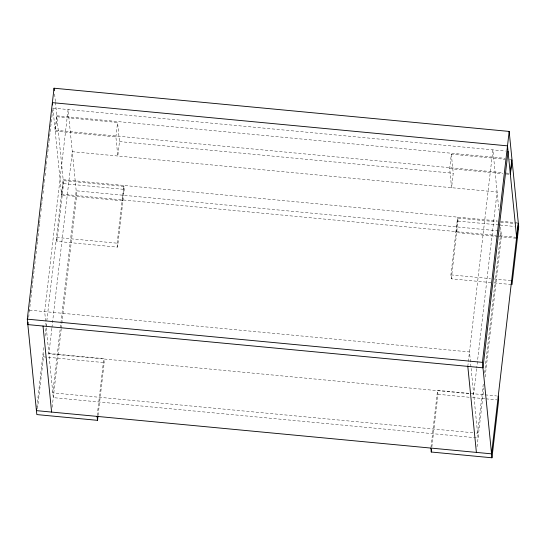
<?xml version="1.0" encoding="UTF-8"?>
<svg xmlns="http://www.w3.org/2000/svg" width="546" height="546" viewBox="0 0 546 546"><rect width="100%" height="100%" fill="white"/><g stroke="black" fill="none" stroke-linecap="round" stroke-linejoin="round"><path stroke-width="0.41" stroke-dasharray="2.73 2.05" d="M28.679 317.39L29.238 312.578M29.327 311.773L35.388 259.439M35.49 258.592L37.442 241.68M37.544 240.841L39.503 223.928M39.599 223.082L40.186 218.011M40.281 217.165L40.575 214.626M40.97 211.247L41.557 206.17M41.653 205.323L42.24 200.252M42.342 199.406L42.636 196.874M43.025 193.489L43.612 188.418M43.707 187.571L44.301 182.494M44.397 181.654L44.69 179.115M45.079 175.73L45.666 170.659M45.768 169.813L46.355 164.742M46.451 163.896L46.744 161.357M47.14 157.978L47.727 152.9M47.823 152.061L48.997 141.912M49.092 141.066L52.914 108.094L505.521 151.065M55.46 102.409L56.791 115.779L55.119 130.214L502.668 172.7M56.886 116.735L55.214 131.163L115.902 136.93L117.806 156.013L119.478 141.578L117.574 122.495L56.886 116.735L63.172 179.689L46.724 321.71M36.821 407.289L43.796 346.997M45.065 336.043L46.628 322.556M123.949 186.404L122.277 200.839L61.596 195.079L63.268 180.644L123.949 186.404L124.249 189.394L117.567 247.133L56.88 241.366L56.484 237.421L117.172 243.188L117.567 247.133M37.503 408.722L43.509 356.845L43.114 352.9M56.88 241.366L63.568 183.633L63.268 180.644M51.829 328.405L48.894 353.767L469.444 393.7M51.931 327.559L72.29 151.692L497.085 192.021L476.719 367.888M52.157 407.261L61.213 329.054M61.316 328.207L76.672 195.564L68.086 109.534L44.683 311.609L53.276 397.638L478.064 437.974L471.075 367.963M115.902 136.93L117.574 122.495M97.208 415.595L103.801 358.661L47.331 353.296M117.172 243.188L123.853 185.449M98.089 415.322L104.197 362.605L103.801 358.661M451.337 154.184L453.241 173.266L451.569 187.701L449.665 168.612L451.337 154.184L505.282 159.302M430.971 447.283L437.564 390.349L496.567 395.946M490.943 282.575L451.33 278.815L450.935 274.877L457.623 217.137M498.191 236.527L456.047 232.528L457.719 218.093L497.331 221.853M431.859 447.01L437.96 394.294L437.564 390.349M451.33 278.815L458.012 221.082L457.719 218.093M467.806 366.373L468.27 362.367M468.366 361.561L492.874 149.863L498.914 210.326M476.624 368.734L473.689 394.096L470.297 393.775M483.265 384.159L477.586 433.196L474.201 432.876M484.541 373.171L500.989 231.122L499.29 230.958M477.047 446.792L483.858 387.926M485.128 376.965L501.467 235.892L500.32 224.467M56.791 115.779L505.132 158.34M509.493 159.705L512.025 159.944M506.04 173.021L509.411 173.341M449.665 168.612L502.764 173.655M506.135 173.976L509.507 174.297M119.478 141.578L453.241 173.266M63.172 179.689L497.235 220.898M500.607 221.219L517.465 222.816M500.702 222.174L515.874 223.614M516.714 223.689L518.4 223.853M63.568 183.633L124.249 189.394M458.012 221.082L499.317 225M500.156 225.082L514.489 226.44M498.443 230.876L76.194 190.793L52.798 392.867L473.348 432.801M61.5 194.123L496.41 235.415M499.781 235.729L516.632 237.333M499.03 236.609L516.728 238.288M450.935 274.877L490.547 278.637M493.918 278.951L510.776 280.555M494.314 282.896L511.172 284.5M29.518 310.169L469.478 351.938L470.993 367.117M43.509 356.845L104.197 362.605M437.96 394.294L469.144 397.249M472.515 397.57L485.162 398.771M486.001 398.853L496.956 399.89M455.951 231.572L456.047 232.528M122.188 199.884L122.277 200.839M54.627 94.055L55.378 101.576M52.914 108.094L61.596 195.079"/><path stroke-width="0.82" d="M97.993 416.154L97.509 420.338L36.828 414.578L27.3 319.157L54.04 88.213L509.172 131.422L511.93 158.988L510.257 173.423M28.119 322.201L27.846 324.604L482.978 367.813L508.046 151.303M36.623 408.961L36.432 410.633L491.564 453.842L518.304 222.898L512.025 159.944L510.353 174.379M498.252 396.109L498.641 400.054L491.96 457.787L431.272 452.027L431.565 449.515M491.96 457.787L482.432 362.367L509.172 131.422M27.3 319.157L482.432 362.367M511.622 280.637L512.012 284.582L518.7 226.843L518.4 223.853L516.728 238.288L507.507 145.857L52.368 102.641L52.6 104.982M467.806 366.373L476.392 452.402M430.883 448.082L431.272 452.027M97.113 416.393L97.509 420.338M54.04 88.213L54.293 90.718M43.018 326.044L51.604 412.073"/></g></svg>
